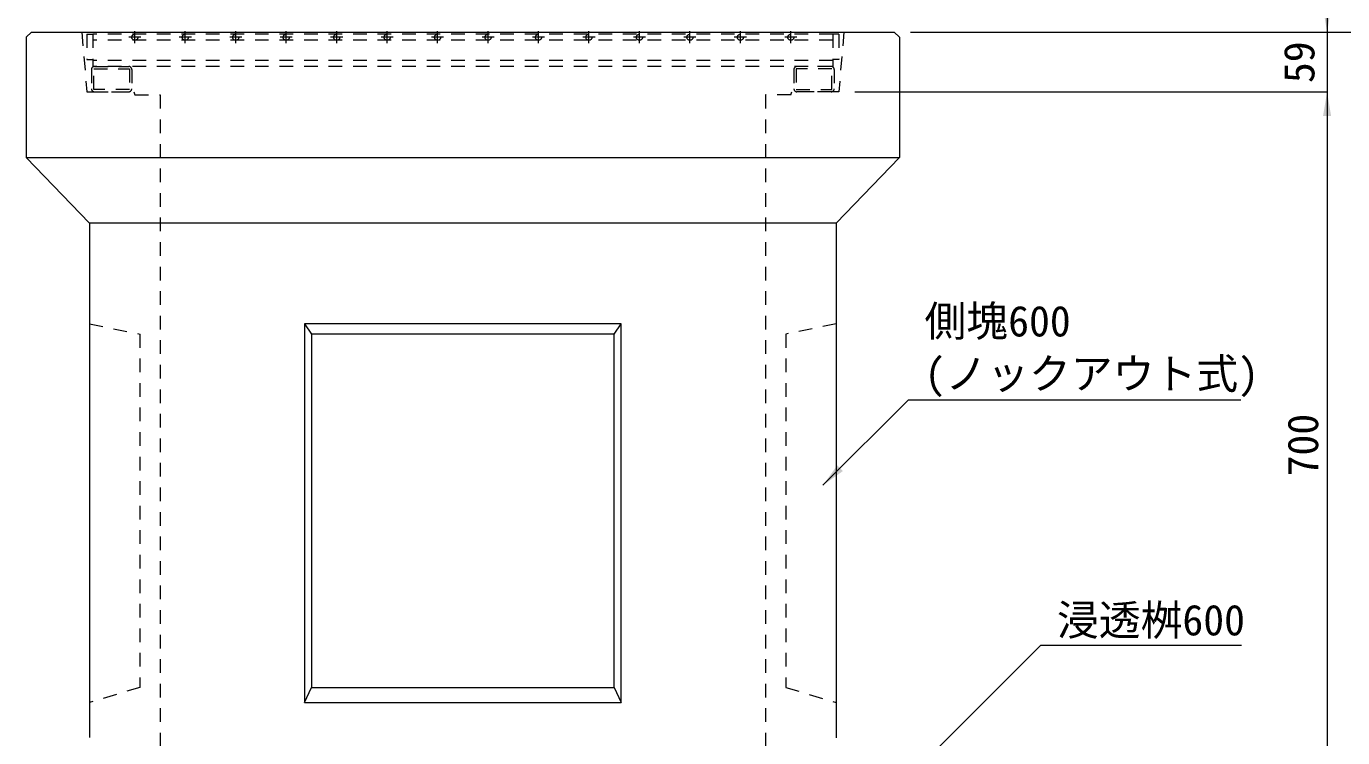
# Model space of a CAD drawing. Units: millimetres at full size; some dimension numbers follow another scale. Extents: x 40781 to 122968, y -21714 to -2620.
# Drawn here: x 117570 to 118875, y -11375 to -10671 of the extents above; entities that cross this region are included whole.
import ezdxf
from ezdxf.enums import TextEntityAlignment as Align

# ---------------------------------------------------------------- set-up
doc = ezdxf.new("R2010")
doc.units = ezdxf.units.MM
doc.header["$LTSCALE"] = 18
for name, pattern in [('CHAIN', [18.5, 12, -1.5, 3.5, -1.5]), ('USER1', [1.35, 0.75, -0.6]), ('USER2', [1.35, 0.75, -0.6])]:
    doc.linetypes.add(name, pattern=pattern)
for name, color, linetype, lineweight in [('Center', 1, 'CHAIN', 5), ('グレーチング', 7, 'USER1', 9), ('寸法線', 7, 'Continuous', 9), ('嵩上断面', 112, 'USER1', 9), ('本体', 2, 'Continuous', 13)]:
    doc.layers.add(name, color=color, linetype=linetype, lineweight=lineweight)
doc.styles.add('ＭＳ ゴシック', font='')
doc.styles.get('ＭＳ ゴシック').set_extended_font_data('MS Gothic')

# ---------------------------------------------------------------- blocks, each defined once
blk = doc.blocks.new('filled_arrow')
at = {"color": 0, "linetype": 'Continuous', "lineweight": -2}
blk.add_solid([(7.5, 1.25), (0, 0), (7.5, -1.25)], dxfattribs=at)

msp = doc.modelspace()

# ---------------------------------------------------------------- linework, layer by layer
at = {"layer": 'Center'}
for p, q in [((117683.88, -10681.44), (117671.88, -10681.44)), ((117677.88, -10687.44), (117677.88, -10675.44)), ((117733.88, -10681.44), (117721.88, -10681.44)), ((117727.88, -10687.44), (117727.88, -10675.44)), ((117783.88, -10681.44), (117771.88, -10681.44)), ((117777.88, -10687.44), (117777.88, -10675.44)), ((117833.88, -10681.44), (117821.88, -10681.44)), ((117827.88, -10687.44), (117827.88, -10675.44)), ((117883.88, -10681.44), (117871.88, -10681.44)), ((117877.88, -10687.44), (117877.88, -10675.44)), ((117933.88, -10681.44), (117921.88, -10681.44)), ((117927.88, -10687.44), (117927.88, -10675.44)), ((117983.88, -10681.44), (117971.88, -10681.44)), ((117977.88, -10687.44), (117977.88, -10675.44)), ((118033.88, -10681.44), (118021.88, -10681.44)), ((118027.88, -10687.44), (118027.88, -10675.44)), ((118083.88, -10681.44), (118071.88, -10681.44)), ((118077.88, -10687.44), (118077.88, -10675.44)), ((118133.88, -10681.44), (118121.88, -10681.44)), ((118127.88, -10687.44), (118127.88, -10675.44)), ((118183.88, -10681.44), (118171.88, -10681.44)), ((118177.88, -10687.44), (118177.88, -10675.44)), ((118233.88, -10681.44), (118221.88, -10681.44)), ((118227.88, -10687.44), (118227.88, -10675.44)), ((118283.88, -10681.44), (118271.88, -10681.44)), ((118277.88, -10687.44), (118277.88, -10675.44)), ((118333.88, -10681.44), (118321.88, -10681.44)), ((118327.88, -10687.44), (118327.88, -10675.44))]:
    msp.add_line(p, q, dxfattribs=at)
at = {"layer": 'グレーチング'}
for p, q in [((117630.38, -10678.44), (117636.38, -10678.44)), ((117630.38, -10678.44), (117630.38, -10703.44)), ((117636.38, -10678.44), (117636.38, -10710.44)), ((118369.38, -10678.44), (117636.38, -10678.44)), ((118375.38, -10678.44), (118369.38, -10678.44)), ((118369.38, -10678.44), (118369.38, -10710.44)), ((118375.38, -10678.44), (118375.38, -10703.44)), ((118369.38, -10684.44), (117636.38, -10684.44)), ((117630.38, -10703.44), (117636.38, -10703.44)), ((118369.38, -10704.44), (117636.38, -10704.44)), ((118375.38, -10703.44), (118369.38, -10703.44)), ((118369.38, -10710.44), (117636.38, -10710.44))]:
    msp.add_line(p, q, dxfattribs=at)
for centre in [(117677.88, -10681.44), (117727.88, -10681.44), (117777.88, -10681.44), (117827.88, -10681.44), (117877.88, -10681.44), (117927.88, -10681.44), (117977.88, -10681.44), (118027.88, -10681.44), (118077.88, -10681.44), (118127.88, -10681.44), (118177.88, -10681.44), (118227.88, -10681.44), (118277.88, -10681.44), (118327.88, -10681.44)]:
    msp.add_circle(centre, 3, dxfattribs=at)
at = {"layer": '寸法線'}
for p, q in [((118859.18, -10628.44), (118859.18, -10783.44)), ((118446.38, -10676.44), (118859.18, -10676.44)), ((118446.38, -10676.44), (118952.45, -10676.44)), ((118391.38, -10735.44), (118859.18, -10735.44)), ((118391.38, -10735.44), (118859.18, -10735.44)), ((118859.18, -10735.44), (118859.18, -11435.44))]:
    msp.add_line(p, q, dxfattribs=at)
for points in [[(118359.73, -11125.21), (118444.31, -11040.63), (118773.65, -11040.63)], [(118435.38, -11423.7), (118575.53, -11283.55), (118774.43, -11283.55)]]:
    msp.add_lwpolyline(points, dxfattribs=at)
at = {"layer": '嵩上断面'}
for p, q in [((117634.88, -10713.44), (117634.88, -10732.44)), ((117637.88, -10710.44), (117671.88, -10710.44)), ((117674.88, -10713.44), (117674.88, -10732.44)), ((118330.88, -10713.44), (118330.88, -10732.44)), ((118367.88, -10710.44), (118333.88, -10710.44)), ((118370.88, -10713.44), (118370.88, -10732.44)), ((117637.88, -10735.44), (117671.88, -10735.44)), ((118367.88, -10735.44), (118333.88, -10735.44))]:
    msp.add_line(p, q, dxfattribs=at)
for points in [[(117672.58, -10712.74), (117672.58, -10733.14), (117637.18, -10733.14), (117637.18, -10712.74)], [(118333.18, -10712.74), (118333.18, -10733.14), (118368.58, -10733.14), (118368.58, -10712.74)]]:
    msp.add_lwpolyline(points, close=True, dxfattribs=at)
for centre, start, end in [((117637.88, -10713.44), 90, 180), ((117671.88, -10713.44), 0, 90), ((118333.88, -10713.44), 90, 180), ((118367.88, -10713.44), 0, 90), ((117637.88, -10732.44), 180, 270), ((117671.88, -10732.44), 270, 0), ((118333.88, -10732.44), 180, 270), ((118367.88, -10732.44), 270, 0)]:
    msp.add_arc(centre, 3, start, end, dxfattribs=at)
at = {"layer": '本体'}
for p, q in [((117570.38, -10681.44), (117575.38, -10676.44)), ((117570.38, -10681.44), (117570.38, -10800.44)), ((117575.38, -10676.44), (118430.38, -10676.44)), ((118430.38, -10676.44), (118435.38, -10681.44)), ((118435.38, -10681.44), (118435.38, -10800.44))]:
    msp.add_line(p, q, dxfattribs=at)
at = {"layer": '本体', "linetype": 'USER2'}
for p, q in [((117625.38, -10676.44), (117630.38, -10735.44)), ((118380.38, -10676.44), (118375.38, -10735.44)), ((117630.38, -10735.44), (117676.88, -10735.44)), ((117676.88, -10735.44), (117677.88, -10738.64)), ((117677.88, -10738.64), (117702.88, -10738.64)), ((117702.88, -10738.64), (117702.88, -11435.44)), ((118302.88, -10738.65), (118302.88, -11435.44)), ((118327.88, -10738.65), (118302.88, -10738.65)), ((118327.88, -10738.65), (118328.88, -10735.45)), ((118375.38, -10735.44), (118328.88, -10735.45))]:
    msp.add_line(p, q, dxfattribs=at)
at = {"layer": '本体', "lineweight": 9}
for p, q in [((117570.38, -10800.44), (118435.38, -10800.44)), ((118372.88, -10865.44), (117632.88, -10865.44))]:
    msp.add_line(p, q, dxfattribs=at)
at = {"layer": '本体', "linetype": 'USER2', "lineweight": 9}
for p, q in [((117632.89, -10965.44), (117682.88, -10975.44)), ((118372.88, -10965.44), (118322.88, -10975.44)), ((117682.88, -10975.44), (117682.88, -11325.44)), ((118322.88, -10975.44), (118322.88, -11325.44)), ((117682.88, -11325.44), (117632.89, -11340.44)), ((118322.88, -11325.44), (118372.88, -11340.44))]:
    msp.add_line(p, q, dxfattribs=at)
at = {"layer": '本体', "lineweight": 5}
for p, q in [((117845.88, -10965.44), (117852.88, -10975.44)), ((118152.88, -10975.44), (118159.88, -10965.44)), ((117845.88, -11340.44), (117852.88, -11325.44)), ((118152.88, -11325.44), (118159.88, -11340.44))]:
    msp.add_line(p, q, dxfattribs=at)
at = {"layer": '本体'}
for points in [[(117570.38, -10800.44), (117632.88, -10865.44), (117632.88, -11375)], [(118435.38, -10800.44), (118372.88, -10865.44), (118372.88, -11375.44)]]:
    msp.add_lwpolyline(points, dxfattribs=at)
at = {"layer": '本体', "lineweight": 5}
for points in [[(117845.88, -11340.44), (118159.88, -11340.44), (118159.88, -10965.44), (117845.88, -10965.44)], [(117852.88, -11325.44), (118152.88, -11325.44), (118152.88, -10975.44), (117852.88, -10975.44)]]:
    msp.add_lwpolyline(points, close=True, dxfattribs=at)

# ---------------------------------------------------------------- block references
at = {"layer": '寸法線', "xscale": 3.2, "yscale": 3.2}
for p, rotation in [((118859.18, -10676.44), 90), ((118859.18, -10735.44), 270), ((118859.18, -10735.44), 270), ((118359.73, -11125.21), 45)]:
    msp.add_blockref('filled_arrow', p, dxfattribs=dict(at, rotation=rotation))

# ---------------------------------------------------------------- texts
at = {"layer": '寸法線', "style": 'ＭＳ ゴシック'}
for s, p in [('59', (118831.49, -10706.2)), ('700', (118835.18, -11085.44))]:
    msp.add_text(s, height=30.38, rotation=90, dxfattribs=at).set_placement(p, align=Align.MIDDLE_CENTER)
for s, p in [('側塊600', (118460.31, -10986.92)), ('(ノックアウト式)', (118460.31, -11038.92))]:
    msp.add_text(s, height=30.38, dxfattribs=at).set_placement(p, align=Align.BOTTOM_LEFT)
msp.add_text('浸透桝600', height=30.38, dxfattribs=at).set_placement((118591.53, -11243.52), align=Align.TOP_LEFT)

doc.saveas('drawing.dxf')
